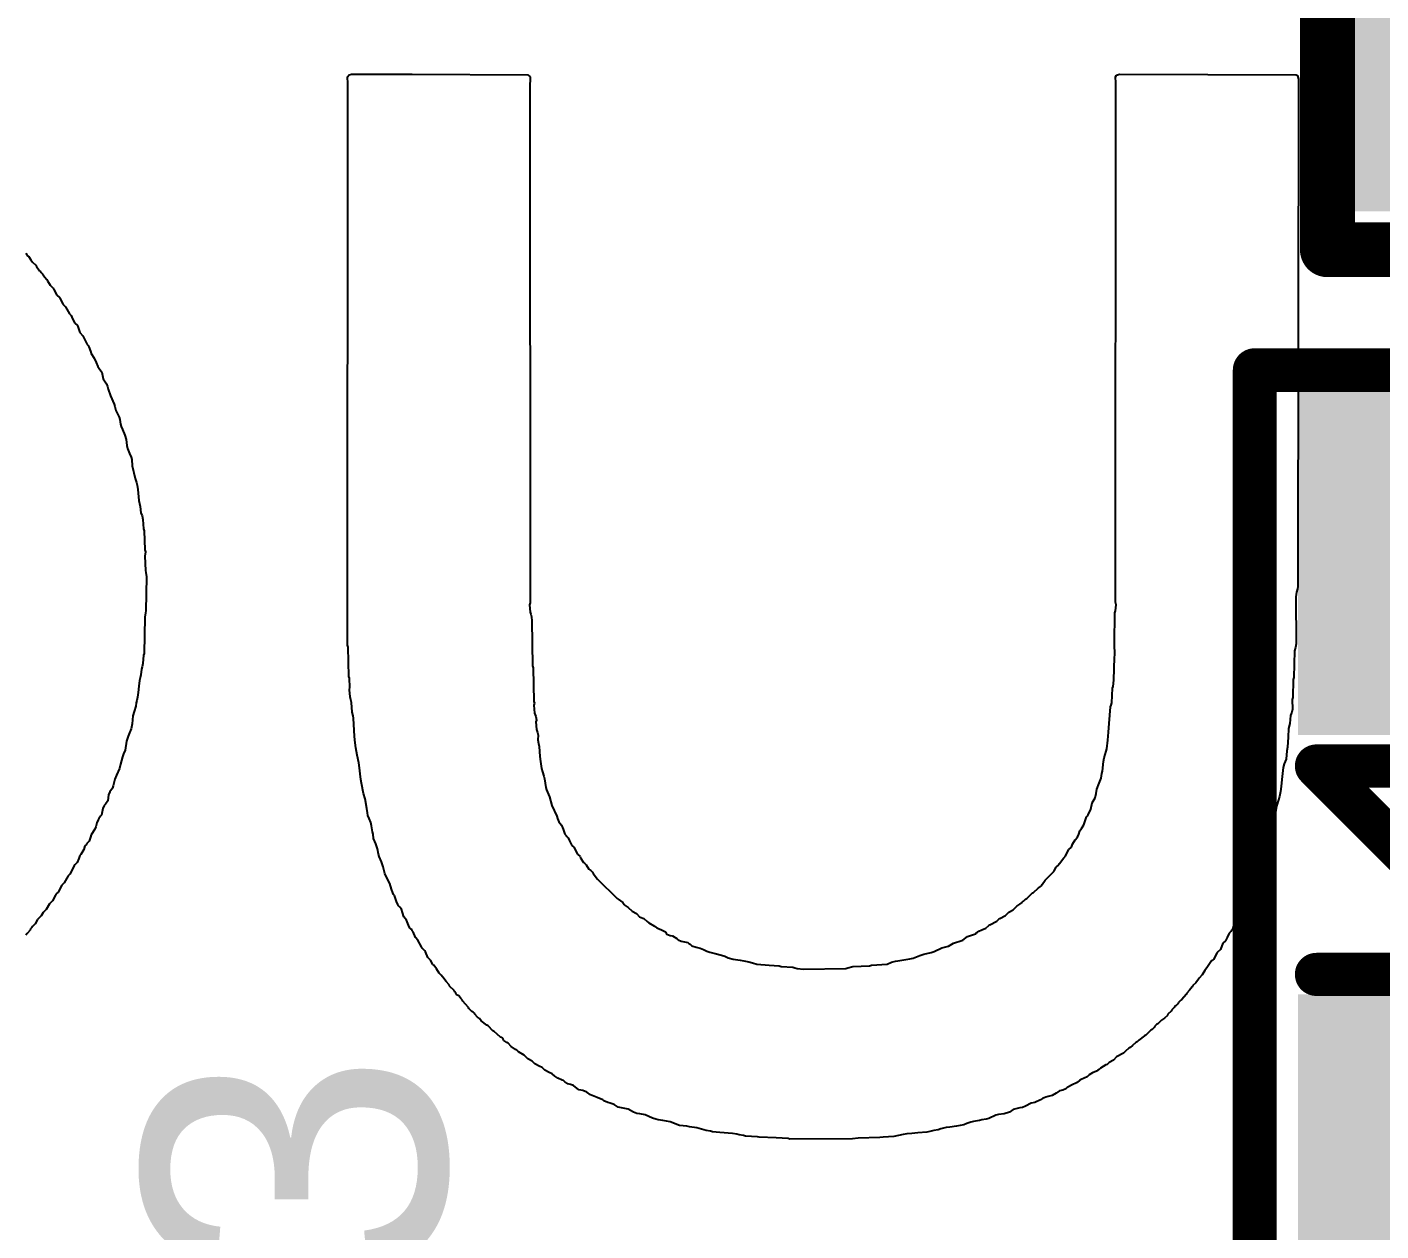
# Model space of a CAD drawing. Header units: inches. Extents: x -1.3 to 11.9, y -6.8 to 4.2.
# Drawn here: x 3.2795 to 3.4029, y 1.3391 to 1.4488 of the extents above; entities that cross this region are included whole.
import ezdxf

# ---------------------------------------------------------------- set-up
doc = ezdxf.new("R2010")
doc.units = ezdxf.units.IN
doc.header["$MEASUREMENT"] = 0
for name, color, linetype in [('ASSY_DWG_INFO', 56, 'Continuous'), ('Bottom Overlay', 54, 'Continuous'), ('TOP', 1, 'Continuous'), ('Top Overlay', 2, 'Continuous'), ('Top Paste', 8, 'Continuous'), ('Top Solder', 216, 'Continuous')]:
    doc.layers.add(name, color=color, linetype=linetype)
doc.styles.add('Arial', font='', dxfattribs={"height": 0.2})
doc.styles.get('Arial').set_extended_font_data('Arial')

# ---------------------------------------------------------------- blocks, each defined once
blk = doc.blocks.new('R0402_18')
at = {"layer": 'TOP'}
for points in [[(-0.006, 0.0125), (-0.006, -0.0125), (-0.031, -0.0125), (-0.031, 0.0125)], [(0.0334, 0.0125), (0.0334, -0.0125), (0.0084, -0.0125), (0.0084, 0.0125)]]:
    blk.add_hatch(color=1, dxfattribs=at).paths.add_polyline_path(points)
at = {"layer": 'Top Paste'}
for points in [[(-0.006, 0.0125), (-0.006, -0.0125), (-0.031, -0.0125), (-0.031, 0.0125)], [(0.0334, 0.0125), (0.0334, -0.0125), (0.0084, -0.0125), (0.0084, 0.0125)]]:
    blk.add_hatch(color=8, dxfattribs=at).paths.add_polyline_path(points)
at = {"layer": 'Top Solder'}
for points in [[(-0.004, 0.0145), (-0.004, -0.0145), (-0.033, -0.0145), (-0.033, 0.0145)], [(0.0354, 0.0145), (0.0354, -0.0145), (0.0064, -0.0145), (0.0064, 0.0145)]]:
    blk.add_hatch(color=216, dxfattribs=at).paths.add_polyline_path(points)
at = {"layer": 'ASSY_DWG_INFO'}
for points in [[(-0.0365, 0.017, 0.005, 0.005, 0), (-0.0365, -0.017, 0.005, 0.005, 0)], [(-0.0365, 0.017, 0.005, 0.005, 0), (0.0395, 0.017, 0.005, 0.005, 0)], [(0.0395, 0.017, 0.005, 0.005, 0), (0.0395, -0.017, 0.005, 0.005, 0)], [(-0.0365, -0.017, 0.005, 0.005, 0), (0.0395, -0.017, 0.005, 0.005, 0)]]:
    blk.add_lwpolyline(points, format="xyseb", dxfattribs=at)
for points in [[(-0.03775, 0.017, 0.0025, 0.0025, 1), (-0.03525, 0.017, 0.0025, 0.0025, 1)], [(-0.03775, 0.017, 0.0025, 0.0025, 1), (-0.03525, 0.017, 0.0025, 0.0025, 1)], [(0.03825, 0.017, 0.0025, 0.0025, 1), (0.04075, 0.017, 0.0025, 0.0025, 1)], [(0.03825, 0.017, 0.0025, 0.0025, 1), (0.04075, 0.017, 0.0025, 0.0025, 1)], [(-0.03775, -0.017, 0.0025, 0.0025, 1), (-0.03525, -0.017, 0.0025, 0.0025, 1)], [(-0.03775, -0.017, 0.0025, 0.0025, 1), (-0.03525, -0.017, 0.0025, 0.0025, 1)], [(0.03825, -0.017, 0.0025, 0.0025, 1), (0.04075, -0.017, 0.0025, 0.0025, 1)], [(0.03825, -0.017, 0.0025, 0.0025, 1), (0.04075, -0.017, 0.0025, 0.0025, 1)]]:
    blk.add_lwpolyline(points, format="xyseb", close=True, dxfattribs=at)
at = {"layer": 'Top Overlay'}
for points in [[(-0.0365, 0.017, 0.005, 0.005, 0), (0.0365, 0.017, 0.005, 0.005, 0)], [(-0.0365, 0.017, 0.005, 0.005, 0), (-0.0365, -0.017, 0.005, 0.005, 0)], [(0.0365, 0.017, 0.005, 0.005, 0), (0.0395, 0.017, 0.005, 0.005, 0)], [(0.0395, 0.017, 0.005, 0.005, 0), (0.0395, -0.017, 0.005, 0.005, 0)], [(-0.0365, -0.017, 0.005, 0.005, 0), (0.0395, -0.017, 0.005, 0.005, 0)]]:
    blk.add_lwpolyline(points, format="xyseb", dxfattribs=at)
for points in [[(-0.03775, 0.017, 0.0025, 0.0025, 1), (-0.03525, 0.017, 0.0025, 0.0025, 1)], [(-0.03775, 0.017, 0.0025, 0.0025, 1), (-0.03525, 0.017, 0.0025, 0.0025, 1)], [(0.03525, 0.017, 0.0025, 0.0025, 1), (0.03775, 0.017, 0.0025, 0.0025, 1)], [(0.03525, 0.017, 0.0025, 0.0025, 1), (0.03775, 0.017, 0.0025, 0.0025, 1)], [(0.03825, 0.017, 0.0025, 0.0025, 1), (0.04075, 0.017, 0.0025, 0.0025, 1)], [(0.03825, 0.017, 0.0025, 0.0025, 1), (0.04075, 0.017, 0.0025, 0.0025, 1)], [(-0.03775, -0.017, 0.0025, 0.0025, 1), (-0.03525, -0.017, 0.0025, 0.0025, 1)], [(-0.03775, -0.017, 0.0025, 0.0025, 1), (-0.03525, -0.017, 0.0025, 0.0025, 1)], [(0.03825, -0.017, 0.0025, 0.0025, 1), (0.04075, -0.017, 0.0025, 0.0025, 1)], [(0.03825, -0.017, 0.0025, 0.0025, 1), (0.04075, -0.017, 0.0025, 0.0025, 1)]]:
    blk.add_lwpolyline(points, format="xyseb", close=True, dxfattribs=at)
blk = doc.blocks.new('LED_0603_G_____20')
at = {"layer": 'TOP'}
for points in [[(-0.04134, 0.01772), (-0.01378, 0.01772), (-0.01378, -0.01772), (-0.04134, -0.01772)], [(0.01378, 0.01772), (0.04134, 0.01772), (0.04134, -0.01772), (0.01378, -0.01772)]]:
    blk.add_hatch(color=1, dxfattribs=at).paths.add_polyline_path(points)
at = {"layer": 'Top Paste'}
for points in [[(-0.04134, 0.01772), (-0.01378, 0.01772), (-0.01378, -0.01772), (-0.04134, -0.01772)], [(0.01378, 0.01772), (0.04134, 0.01772), (0.04134, -0.01772), (0.01378, -0.01772)]]:
    blk.add_hatch(color=8, dxfattribs=at).paths.add_polyline_path(points)
at = {"layer": 'Top Solder'}
for points in [[(-0.04331, 0.01969), (-0.01181, 0.01969), (-0.01181, -0.01969), (-0.04331, -0.01969)], [(0.01181, 0.01969), (0.04331, 0.01969), (0.04331, -0.01969), (0.01181, -0.01969)]]:
    blk.add_hatch(color=216, dxfattribs=at).paths.add_polyline_path(points)
at = {"layer": 'Top Overlay'}
for points in [[(0.04508, 0.02362, 0.004, 0.004, 0), (-0.04508, 0.02362, 0.004, 0.004, 0)], [(-0.04508, -0.02362, 0.004, 0.004, 0), (-0.04508, 0.02362, 0.004, 0.004, 0)], [(0.04508, -0.02362, 0.004, 0.004, 0), (0.04508, 0.02362, 0.004, 0.004, 0)], [(-0.009, -0.018, 0.00394, 0.00394, 0), (-0.009, 0.018, 0.00394, 0.00394, 0)], [(0.01, 0.001, 0.00394, 0.00394, 0), (-0.007, 0.018, 0.00394, 0.00394, 0)], [(0.01, -0.018, 0.00394, 0.00394, 0), (0.01, 0.018, 0.00394, 0.00394, 0)], [(0.06, -0.017, 0.00394, 0.00394, 0), (0.06, 0.014, 0.00394, 0.00394, 0)], [(-0.009, -0.018, 0.00394, 0.00394, 0), (0.01, 0.001, 0.00394, 0.00394, 0)], [(0.04508, -0.02362, 0.004, 0.004, 0), (-0.04508, -0.02362, 0.004, 0.004, 0)]]:
    blk.add_lwpolyline(points, format="xyseb", dxfattribs=at)
for points in [[(-0.04608, 0.02362, 0.002, 0.002, 1), (-0.04408, 0.02362, 0.002, 0.002, 1)], [(-0.04608, 0.02362, 0.002, 0.002, 1), (-0.04408, 0.02362, 0.002, 0.002, 1)], [(0.04408, 0.02362, 0.002, 0.002, 1), (0.04608, 0.02362, 0.002, 0.002, 1)], [(0.04408, 0.02362, 0.002, 0.002, 1), (0.04608, 0.02362, 0.002, 0.002, 1)], [(-0.00998, 0.018, 0.00197, 0.00197, 1), (-0.00802, 0.018, 0.00197, 0.00197, 1)], [(-0.00798, 0.018, 0.00197, 0.00197, 1), (-0.00602, 0.018, 0.00197, 0.00197, 1)], [(0.00902, 0.018, 0.00197, 0.00197, 1), (0.01098, 0.018, 0.00197, 0.00197, 1)], [(0.05902, 0.014, 0.00197, 0.00197, 1), (0.06098, 0.014, 0.00197, 0.00197, 1)], [(0.00902, 0.001, 0.00197, 0.00197, 1), (0.01098, 0.001, 0.00197, 0.00197, 1)], [(0.00902, 0.001, 0.00197, 0.00197, 1), (0.01098, 0.001, 0.00197, 0.00197, 1)], [(-0.00998, -0.018, 0.00197, 0.00197, 1), (-0.00802, -0.018, 0.00197, 0.00197, 1)], [(-0.00998, -0.018, 0.00197, 0.00197, 1), (-0.00802, -0.018, 0.00197, 0.00197, 1)], [(0.00902, -0.018, 0.00197, 0.00197, 1), (0.01098, -0.018, 0.00197, 0.00197, 1)], [(0.05902, -0.017, 0.00197, 0.00197, 1), (0.06098, -0.017, 0.00197, 0.00197, 1)], [(-0.04608, -0.02362, 0.002, 0.002, 1), (-0.04408, -0.02362, 0.002, 0.002, 1)], [(-0.04608, -0.02362, 0.002, 0.002, 1), (-0.04408, -0.02362, 0.002, 0.002, 1)], [(0.04408, -0.02362, 0.002, 0.002, 1), (0.04608, -0.02362, 0.002, 0.002, 1)], [(0.04408, -0.02362, 0.002, 0.002, 1), (0.04608, -0.02362, 0.002, 0.002, 1)]]:
    blk.add_lwpolyline(points, format="xyseb", close=True, dxfattribs=at)

msp = doc.modelspace()

# ---------------------------------------------------------------- linework, layer by layer
at = {"layer": 'Bottom Overlay'}
for p, q in [((3.30871, 1.44426), (3.30885, 1.44445)), ((3.30873, 1.44366), (3.30871, 1.44426)), ((3.30871, 1.39244), (3.30873, 1.44366)), ((3.30885, 1.44445), (3.30908, 1.44451)), ((3.30908, 1.44451), (3.31453, 1.44451)), ((3.31453, 1.44451), (3.31459, 1.44451)), ((3.31459, 1.44451), (3.32515, 1.44445)), ((3.32515, 1.44445), (3.32535, 1.44426)), ((3.32535, 1.44426), (3.32532, 1.44326)), ((3.3787, 1.44426), (3.37879, 1.4444)), ((3.37873, 1.44372), (3.3787, 1.44426)), ((3.3787, 1.39636), (3.37873, 1.44372)), ((3.37879, 1.4444), (3.37907, 1.44451)), ((3.37907, 1.44451), (3.39515, 1.44445)), ((3.39515, 1.44445), (3.39529, 1.44437)), ((3.39529, 1.44437), (3.39538, 1.44406)), ((3.39538, 1.44406), (3.39532, 1.39781)), ((3.32532, 1.44326), (3.32535, 1.3963)), ((3.27939, 1.42818), (3.27953, 1.42798)), ((3.27953, 1.42798), (3.27965, 1.42792)), ((3.27965, 1.42792), (3.27987, 1.42758)), ((3.27987, 1.42758), (3.28001, 1.42738)), ((3.28001, 1.42738), (3.2803, 1.4271)), ((3.2803, 1.4271), (3.28036, 1.42698)), ((3.28036, 1.42698), (3.28064, 1.42659)), ((3.28064, 1.42659), (3.28075, 1.42653)), ((3.28075, 1.42653), (3.28081, 1.42642)), ((3.28081, 1.42642), (3.28092, 1.4263)), ((3.28092, 1.4263), (3.28109, 1.42602)), ((3.28109, 1.42602), (3.28132, 1.42579)), ((3.28132, 1.42579), (3.28138, 1.42568)), ((3.28138, 1.42568), (3.28161, 1.42528)), ((3.28161, 1.42528), (3.28189, 1.425)), ((3.28189, 1.425), (3.28195, 1.42488)), ((3.28195, 1.42488), (3.28223, 1.42437)), ((3.28223, 1.42437), (3.28246, 1.42414)), ((3.28246, 1.42414), (3.2828, 1.42352)), ((3.2828, 1.42352), (3.28303, 1.42329)), ((3.28303, 1.42329), (3.28337, 1.42267)), ((3.28337, 1.42267), (3.28354, 1.4225)), ((3.28354, 1.4225), (3.28365, 1.42221)), ((3.28365, 1.42221), (3.28388, 1.42181)), ((3.28388, 1.42181), (3.28411, 1.42159)), ((3.28411, 1.42159), (3.28433, 1.42096)), ((3.28433, 1.42096), (3.28459, 1.42065)), ((3.28459, 1.42065), (3.28499, 1.41985)), ((3.28499, 1.41985), (3.28507, 1.41977)), ((3.28507, 1.41977), (3.28513, 1.41965)), ((3.28513, 1.41965), (3.2853, 1.41926)), ((3.2853, 1.41926), (3.28536, 1.41903)), ((3.28536, 1.41903), (3.28564, 1.41863)), ((3.28564, 1.41863), (3.28581, 1.41823)), ((3.28581, 1.41823), (3.28595, 1.41787)), ((3.28595, 1.41787), (3.28609, 1.41767)), ((3.28609, 1.41767), (3.28632, 1.41733)), ((3.28632, 1.41733), (3.28646, 1.41673)), ((3.28646, 1.41673), (3.28675, 1.41627)), ((3.28675, 1.41627), (3.28683, 1.41602)), ((3.28683, 1.41602), (3.28689, 1.41579)), ((3.28689, 1.41579), (3.28712, 1.41517)), ((3.28712, 1.41517), (3.28746, 1.41443)), ((3.28746, 1.41443), (3.28751, 1.4142)), ((3.28751, 1.4142), (3.2876, 1.41383)), ((3.2876, 1.41383), (3.28791, 1.41323)), ((3.28791, 1.41323), (3.28797, 1.41301)), ((3.28797, 1.41301), (3.28803, 1.41261)), ((3.28803, 1.41261), (3.28808, 1.41238)), ((3.28808, 1.41238), (3.2882, 1.4121)), ((3.2882, 1.4121), (3.28842, 1.41159)), ((3.28842, 1.41159), (3.28854, 1.41119)), ((3.28854, 1.41119), (3.28862, 1.41065)), ((3.28862, 1.41065), (3.28868, 1.41037)), ((3.28868, 1.41037), (3.28885, 1.40991)), ((3.28885, 1.40991), (3.28899, 1.4096)), ((3.28899, 1.4096), (3.28905, 1.40937)), ((3.28905, 1.40937), (3.2891, 1.4088)), ((3.2891, 1.4088), (3.28936, 1.40764)), ((3.28936, 1.40764), (3.2895, 1.40727)), ((3.2895, 1.40727), (3.28956, 1.40704)), ((3.28956, 1.40704), (3.28962, 1.40664)), ((3.28962, 1.40664), (3.2897, 1.40565)), ((3.2897, 1.40565), (3.28981, 1.40508)), ((3.28981, 1.40508), (3.28987, 1.40451)), ((3.28987, 1.40451), (3.28999, 1.40423)), ((3.28999, 1.40423), (3.29007, 1.40392)), ((3.29007, 1.40392), (3.29013, 1.40306)), ((3.29013, 1.40306), (3.29018, 1.40289)), ((3.29018, 1.40289), (3.29024, 1.40113)), ((3.29024, 1.40113), (3.2903, 1.40096)), ((3.2903, 1.40096), (3.29024, 1.40057)), ((3.29024, 1.40057), (3.2903, 1.39926)), ((3.2903, 1.39926), (3.29035, 1.39909)), ((3.29035, 1.39909), (3.29041, 1.39869)), ((3.29041, 1.39869), (3.29035, 1.39557)), ((3.39532, 1.39781), (3.39526, 1.39758)), ((3.39518, 1.39727), (3.39512, 1.39687)), ((3.39512, 1.39687), (3.39515, 1.39258)), ((3.39526, 1.39758), (3.39518, 1.39727)), ((3.2903, 1.39539), (3.29024, 1.395)), ((3.29035, 1.39557), (3.2903, 1.39539)), ((3.32535, 1.3963), (3.3253, 1.39613)), ((3.3253, 1.39613), (3.32535, 1.39545)), ((3.32535, 1.39545), (3.32541, 1.39528)), ((3.32541, 1.39528), (3.32547, 1.39505)), ((3.37859, 1.39261), (3.37864, 1.39539)), ((3.37864, 1.39539), (3.3787, 1.39557)), ((3.37876, 1.39613), (3.3787, 1.39636)), ((3.3787, 1.39557), (3.37876, 1.39613)), ((3.29024, 1.395), (3.29018, 1.3917)), ((3.32547, 1.39505), (3.32552, 1.39466)), ((3.32552, 1.39466), (3.32558, 1.39057)), ((3.29013, 1.39153), (3.29007, 1.39079)), ((3.29018, 1.3917), (3.29013, 1.39153)), ((3.30876, 1.39227), (3.30871, 1.39244)), ((3.30882, 1.3896), (3.30876, 1.39227)), ((3.37864, 1.39153), (3.37859, 1.39261)), ((3.37859, 1.39136), (3.37864, 1.39153)), ((3.39501, 1.39193), (3.39495, 1.38949)), ((3.39509, 1.39224), (3.39501, 1.39193)), ((3.39515, 1.39258), (3.39509, 1.39224)), ((3.28999, 1.39048), (3.28993, 1.39025)), ((3.29007, 1.39079), (3.28999, 1.39048)), ((3.32558, 1.39057), (3.32564, 1.3904)), ((3.32564, 1.3904), (3.32569, 1.38733)), ((3.37853, 1.38926), (3.37859, 1.39136)), ((3.28976, 1.38923), (3.2897, 1.38872)), ((3.28981, 1.38946), (3.28976, 1.38923)), ((3.28987, 1.38974), (3.28981, 1.38946)), ((3.28993, 1.39025), (3.28987, 1.38974)), ((3.30888, 1.38943), (3.30882, 1.3896)), ((3.30893, 1.38858), (3.30888, 1.38943)), ((3.37847, 1.38869), (3.37853, 1.38926)), ((3.39489, 1.38932), (3.39484, 1.38767)), ((3.39495, 1.38949), (3.39489, 1.38932)), ((3.28964, 1.38815), (3.28959, 1.3877)), ((3.2897, 1.38872), (3.28964, 1.38815)), ((3.30888, 1.38841), (3.30893, 1.38858)), ((3.3089, 1.38838), (3.30888, 1.38841)), ((3.30896, 1.38775), (3.3089, 1.38838)), ((3.37836, 1.38721), (3.37842, 1.38852)), ((3.37842, 1.38852), (3.37847, 1.38869)), ((3.28942, 1.3869), (3.28928, 1.38642)), ((3.28947, 1.38719), (3.28942, 1.3869)), ((3.28953, 1.38741), (3.28947, 1.38719)), ((3.28959, 1.3877), (3.28953, 1.38741)), ((3.30902, 1.38747), (3.30896, 1.38775)), ((3.30908, 1.38724), (3.30902, 1.38747)), ((3.30913, 1.38633), (3.30908, 1.38724)), ((3.32569, 1.38733), (3.32575, 1.38716)), ((3.32575, 1.38716), (3.32569, 1.38699)), ((3.32569, 1.38699), (3.32575, 1.38625)), ((3.37819, 1.38608), (3.37825, 1.38682)), ((3.37825, 1.38682), (3.3783, 1.38699)), ((3.3783, 1.38699), (3.37836, 1.38721)), ((3.39481, 1.38662), (3.39475, 1.38633)), ((3.39484, 1.38767), (3.39478, 1.3875)), ((3.39478, 1.3875), (3.39481, 1.38662)), ((3.28916, 1.38602), (3.2891, 1.38528)), ((3.28928, 1.38642), (3.28916, 1.38602)), ((3.30922, 1.38602), (3.30913, 1.38633)), ((3.30927, 1.38579), (3.30922, 1.38602)), ((3.30936, 1.38412), (3.30927, 1.38579)), ((3.32575, 1.38625), (3.32586, 1.38596)), ((3.32586, 1.38596), (3.32592, 1.38562)), ((3.32592, 1.38562), (3.32586, 1.38545)), ((3.32586, 1.38545), (3.32592, 1.38477)), ((3.37811, 1.38531), (3.37819, 1.38608)), ((3.39464, 1.38605), (3.39458, 1.38531)), ((3.39475, 1.38633), (3.39464, 1.38605)), ((3.28874, 1.38417), (3.28859, 1.38369)), ((3.28885, 1.38446), (3.28874, 1.38417)), ((3.28899, 1.38483), (3.28885, 1.38446)), ((3.2891, 1.38528), (3.28899, 1.38483)), ((3.30942, 1.38355), (3.30936, 1.38412)), ((3.32592, 1.38477), (3.32603, 1.38449)), ((3.32603, 1.38449), (3.32609, 1.38426)), ((3.32609, 1.38426), (3.32606, 1.38383)), ((3.37799, 1.38378), (3.37805, 1.38451)), ((3.37805, 1.38451), (3.37811, 1.38531)), ((3.39447, 1.38486), (3.39441, 1.38406)), ((3.39458, 1.38531), (3.39447, 1.38486)), ((3.28859, 1.38369), (3.28845, 1.38287)), ((3.30947, 1.38309), (3.30942, 1.38355)), ((3.30959, 1.38241), (3.30947, 1.38309)), ((3.32606, 1.38383), (3.32612, 1.38349)), ((3.32612, 1.38349), (3.32618, 1.38321)), ((3.32618, 1.38321), (3.32623, 1.3823)), ((3.37785, 1.38278), (3.37791, 1.38301)), ((3.37791, 1.38301), (3.37799, 1.38378)), ((3.39435, 1.38315), (3.3943, 1.38281)), ((3.39441, 1.38406), (3.39435, 1.38315)), ((3.2882, 1.38227), (3.28803, 1.38159)), ((3.28831, 1.38255), (3.2882, 1.38227)), ((3.28845, 1.38287), (3.28831, 1.38255)), ((3.30976, 1.38173), (3.30959, 1.38241)), ((3.30981, 1.38128), (3.30976, 1.38173)), ((3.32623, 1.3823), (3.32629, 1.38184)), ((3.32629, 1.38184), (3.3264, 1.38122)), ((3.37751, 1.38096), (3.37759, 1.38184)), ((3.37759, 1.38184), (3.37765, 1.38219)), ((3.37765, 1.38219), (3.37776, 1.38247)), ((3.37776, 1.38247), (3.37785, 1.38278)), ((3.39424, 1.38207), (3.39407, 1.38162)), ((3.3943, 1.38281), (3.39424, 1.38207)), ((3.28766, 1.38059), (3.28751, 1.38023)), ((3.28794, 1.38122), (3.28766, 1.38059)), ((3.28803, 1.38159), (3.28794, 1.38122)), ((3.30987, 1.38071), (3.30981, 1.38128)), ((3.30993, 1.3802), (3.30987, 1.38071)), ((3.3264, 1.38122), (3.32649, 1.38091)), ((3.32649, 1.38091), (3.3266, 1.38051)), ((3.3266, 1.38051), (3.32666, 1.38028)), ((3.37739, 1.38034), (3.37745, 1.38074)), ((3.37745, 1.38074), (3.37751, 1.38096)), ((3.39398, 1.3813), (3.39384, 1.3802)), ((3.39407, 1.38162), (3.39398, 1.3813)), ((3.28729, 1.37943), (3.28706, 1.37909)), ((3.28737, 1.37963), (3.28729, 1.37943)), ((3.28746, 1.38), (3.28737, 1.37963)), ((3.28751, 1.38023), (3.28746, 1.38)), ((3.30998, 1.37986), (3.30993, 1.3802)), ((3.31018, 1.37892), (3.30998, 1.37986)), ((3.32666, 1.38028), (3.32677, 1.37949)), ((3.32677, 1.37949), (3.32683, 1.37926)), ((3.32683, 1.37926), (3.32711, 1.37863)), ((3.37694, 1.37892), (3.377, 1.37932)), ((3.377, 1.37932), (3.3772, 1.37986)), ((3.3772, 1.37986), (3.37739, 1.38034)), ((3.39379, 1.37957), (3.39373, 1.37912)), ((3.39384, 1.3802), (3.39379, 1.37957)), ((3.28666, 1.37795), (3.28655, 1.37784)), ((3.28686, 1.37827), (3.28666, 1.37795)), ((3.28695, 1.37881), (3.28686, 1.37827)), ((3.28706, 1.37909), (3.28695, 1.37881)), ((3.31033, 1.37844), (3.31018, 1.37892)), ((3.31047, 1.37756), (3.31033, 1.37844)), ((3.32711, 1.37863), (3.32734, 1.37784)), ((3.37643, 1.3775), (3.37657, 1.37809)), ((3.37657, 1.37809), (3.37683, 1.37852)), ((3.37683, 1.37852), (3.37694, 1.37892)), ((3.39353, 1.37835), (3.39336, 1.37778)), ((3.39362, 1.37866), (3.39353, 1.37835)), ((3.39373, 1.37912), (3.39362, 1.37866)), ((3.28615, 1.37676), (3.28604, 1.37665)), ((3.28621, 1.37687), (3.28615, 1.37676)), ((3.28629, 1.37696), (3.28621, 1.37687)), ((3.28643, 1.37756), (3.28629, 1.37696)), ((3.28655, 1.37784), (3.28643, 1.37756)), ((3.31052, 1.37716), (3.31047, 1.37756)), ((3.31058, 1.37693), (3.31052, 1.37716)), ((3.31069, 1.37665), (3.31058, 1.37693)), ((3.32734, 1.37784), (3.3278, 1.37687)), ((3.3278, 1.37687), (3.32785, 1.37665)), ((3.3758, 1.37608), (3.37606, 1.37679)), ((3.37606, 1.37679), (3.37614, 1.37687)), ((3.37614, 1.37687), (3.3762, 1.37699)), ((3.3762, 1.37699), (3.37643, 1.3775)), ((3.39325, 1.37716), (3.39319, 1.37653)), ((3.3933, 1.37738), (3.39325, 1.37716)), ((3.39336, 1.37778), (3.3933, 1.37738)), ((3.2857, 1.37568), (3.28536, 1.37517)), ((3.28578, 1.37588), (3.2857, 1.37568)), ((3.28587, 1.37625), (3.28578, 1.37588)), ((3.28598, 1.37653), (3.28587, 1.37625)), ((3.28604, 1.37665), (3.28598, 1.37653)), ((3.31084, 1.37628), (3.31069, 1.37665)), ((3.31089, 1.37599), (3.31084, 1.37628)), ((3.31098, 1.37545), (3.31089, 1.37599)), ((3.32785, 1.37665), (3.32797, 1.37636)), ((3.32797, 1.37636), (3.32822, 1.37605)), ((3.32822, 1.37605), (3.32836, 1.37568)), ((3.32836, 1.37568), (3.32853, 1.37523)), ((3.37535, 1.37523), (3.37543, 1.37554)), ((3.37543, 1.37554), (3.37558, 1.37574)), ((3.37558, 1.37574), (3.3758, 1.37608)), ((3.39302, 1.37613), (3.39279, 1.3754)), ((3.39319, 1.37653), (3.39302, 1.37613)), ((3.2849, 1.37426), (3.28479, 1.37415)), ((3.28496, 1.37437), (3.2849, 1.37426)), ((3.28516, 1.37457), (3.28496, 1.37437)), ((3.2853, 1.37494), (3.28516, 1.37457)), ((3.28536, 1.37517), (3.2853, 1.37494)), ((3.31104, 1.37523), (3.31098, 1.37545)), ((3.31109, 1.37483), (3.31104, 1.37523)), ((3.31129, 1.37435), (3.31109, 1.37483)), ((3.31146, 1.37389), (3.31129, 1.37435)), ((3.32853, 1.37523), (3.32865, 1.37511)), ((3.32865, 1.37511), (3.3287, 1.375)), ((3.3287, 1.375), (3.32882, 1.37488)), ((3.32882, 1.37488), (3.32893, 1.3746)), ((3.32893, 1.3746), (3.32916, 1.3742)), ((3.37467, 1.37403), (3.37478, 1.37432)), ((3.37478, 1.37432), (3.37501, 1.37471)), ((3.37501, 1.37471), (3.37524, 1.37494)), ((3.37524, 1.37494), (3.37535, 1.37523)), ((3.39259, 1.3744), (3.39228, 1.37369)), ((3.39265, 1.37463), (3.39259, 1.3744)), ((3.39273, 1.37517), (3.39265, 1.37463)), ((3.39279, 1.3754), (3.39273, 1.37517)), ((3.28422, 1.37301), (3.28408, 1.37264)), ((3.28433, 1.37329), (3.28422, 1.37301)), ((3.28442, 1.37338), (3.28433, 1.37329)), ((3.2847, 1.37383), (3.28442, 1.37338)), ((3.28479, 1.37415), (3.2847, 1.37383)), ((3.31155, 1.37341), (3.31146, 1.37389)), ((3.3116, 1.37318), (3.31155, 1.37341)), ((3.3118, 1.3727), (3.3116, 1.37318)), ((3.32916, 1.3742), (3.32933, 1.37403)), ((3.32933, 1.37403), (3.32967, 1.37341)), ((3.32967, 1.37341), (3.3299, 1.37318)), ((3.3299, 1.37318), (3.32995, 1.37307)), ((3.32995, 1.37307), (3.33021, 1.37264)), ((3.37359, 1.37256), (3.37399, 1.37307)), ((3.37399, 1.37307), (3.3741, 1.37318)), ((3.3741, 1.37318), (3.37444, 1.37381)), ((3.37444, 1.37381), (3.37467, 1.37403)), ((3.39217, 1.37307), (3.39211, 1.37284)), ((3.39222, 1.37346), (3.39217, 1.37307)), ((3.39228, 1.37369), (3.39222, 1.37346)), ((3.28382, 1.37233), (3.28342, 1.37159)), ((3.28388, 1.37244), (3.28382, 1.37233)), ((3.28408, 1.37264), (3.28388, 1.37244)), ((3.31197, 1.37224), (3.3118, 1.3727)), ((3.31211, 1.37165), (3.31197, 1.37224)), ((3.33021, 1.37264), (3.33032, 1.37258)), ((3.33032, 1.37258), (3.33047, 1.37244)), ((3.33047, 1.37244), (3.33069, 1.37204)), ((3.33069, 1.37204), (3.33078, 1.37196)), ((3.33078, 1.37196), (3.33089, 1.3719)), ((3.33089, 1.3719), (3.33103, 1.37176)), ((3.37228, 1.37102), (3.37308, 1.37182)), ((3.37308, 1.37182), (3.3733, 1.37221)), ((3.3733, 1.37221), (3.37353, 1.37244)), ((3.37353, 1.37244), (3.37359, 1.37256)), ((3.39171, 1.37199), (3.39157, 1.37133)), ((3.39211, 1.37284), (3.39171, 1.37199)), ((3.28268, 1.37057), (3.28234, 1.36994)), ((3.28291, 1.37079), (3.28268, 1.37057)), ((3.28325, 1.37142), (3.28291, 1.37079)), ((3.28342, 1.37159), (3.28325, 1.37142)), ((3.31229, 1.37125), (3.31211, 1.37165)), ((3.31257, 1.37074), (3.31229, 1.37125)), ((3.31263, 1.37051), (3.31257, 1.37074)), ((3.33103, 1.37176), (3.33109, 1.37165)), ((3.33109, 1.37165), (3.33149, 1.37113)), ((3.33149, 1.37113), (3.33328, 1.36935)), ((3.37194, 1.37051), (3.372, 1.37062)), ((3.372, 1.37062), (3.37228, 1.37102)), ((3.3912, 1.37062), (3.39109, 1.37017)), ((3.39146, 1.37105), (3.3912, 1.37062)), ((3.39157, 1.37133), (3.39146, 1.37105)), ((3.28212, 1.36966), (3.28183, 1.36915)), ((3.28217, 1.36977), (3.28212, 1.36966)), ((3.28234, 1.36994), (3.28217, 1.36977)), ((3.31274, 1.37011), (3.31263, 1.37051)), ((3.31291, 1.36971), (3.31274, 1.37011)), ((3.313, 1.36963), (3.31291, 1.36971)), ((3.31319, 1.36909), (3.313, 1.36963)), ((3.33328, 1.36935), (3.33339, 1.36929)), ((3.37049, 1.36929), (3.37061, 1.36935)), ((3.37061, 1.36935), (3.37112, 1.36986)), ((3.37112, 1.36986), (3.37123, 1.36991)), ((3.37123, 1.36991), (3.37163, 1.37031)), ((3.37163, 1.37031), (3.37174, 1.37037)), ((3.37174, 1.37037), (3.37194, 1.37051)), ((3.3908, 1.3696), (3.39058, 1.36926)), ((3.39095, 1.3698), (3.3908, 1.3696)), ((3.39109, 1.37017), (3.39095, 1.3698)), ((3.28126, 1.36835), (3.28098, 1.36807)), ((3.28155, 1.36886), (3.28126, 1.36835)), ((3.28183, 1.36915), (3.28155, 1.36886)), ((3.31331, 1.36881), (3.31319, 1.36909)), ((3.31336, 1.36869), (3.31331, 1.36881)), ((3.31348, 1.36858), (3.31336, 1.36869)), ((3.31362, 1.36838), (3.31348, 1.36858)), ((3.31371, 1.36807), (3.31362, 1.36838)), ((3.33339, 1.36929), (3.33379, 1.369)), ((3.33379, 1.369), (3.33393, 1.36881)), ((3.33393, 1.36881), (3.33402, 1.36872)), ((3.33402, 1.36872), (3.3343, 1.36855)), ((3.3343, 1.36855), (3.33464, 1.36821)), ((3.33464, 1.36821), (3.33504, 1.36798)), ((3.36867, 1.36781), (3.36896, 1.3681)), ((3.36896, 1.3681), (3.36936, 1.36832)), ((3.36936, 1.36832), (3.3697, 1.36866)), ((3.3697, 1.36866), (3.36998, 1.36883)), ((3.36998, 1.36883), (3.37018, 1.36898)), ((3.37018, 1.36898), (3.37021, 1.36906)), ((3.37021, 1.36906), (3.37032, 1.36912)), ((3.37032, 1.36912), (3.37049, 1.36929)), ((3.39023, 1.36835), (3.38978, 1.3675)), ((3.39038, 1.36855), (3.39023, 1.36835)), ((3.39049, 1.36883), (3.39038, 1.36855)), ((3.39058, 1.36926), (3.39049, 1.36883)), ((3.28024, 1.36704), (3.28001, 1.36682)), ((3.28047, 1.36744), (3.28024, 1.36704)), ((3.28081, 1.36778), (3.28047, 1.36744)), ((3.28098, 1.36807), (3.28081, 1.36778)), ((3.31385, 1.3677), (3.31371, 1.36807)), ((3.3141, 1.36739), (3.31385, 1.3677)), ((3.31427, 1.36693), (3.3141, 1.36739)), ((3.31439, 1.36665), (3.31427, 1.36693)), ((3.33504, 1.36798), (3.33532, 1.3677)), ((3.33532, 1.3677), (3.33561, 1.36758)), ((3.33561, 1.36758), (3.33572, 1.36753)), ((3.33572, 1.36753), (3.33603, 1.36727)), ((3.33603, 1.36727), (3.33618, 1.36713)), ((3.33618, 1.36713), (3.33669, 1.36685)), ((3.33669, 1.36685), (3.3368, 1.36673)), ((3.36688, 1.36665), (3.36714, 1.3669)), ((3.36714, 1.3669), (3.36725, 1.36696)), ((3.36725, 1.36696), (3.36788, 1.3673)), ((3.36788, 1.3673), (3.36805, 1.36747)), ((3.36805, 1.36747), (3.36816, 1.36753)), ((3.36816, 1.36753), (3.36867, 1.36781)), ((3.38944, 1.36687), (3.38935, 1.36656)), ((3.38961, 1.36727), (3.38944, 1.36687)), ((3.38967, 1.36739), (3.38961, 1.36727)), ((3.38978, 1.3675), (3.38967, 1.36739)), ((3.27953, 1.36616), (3.27939, 1.36602)), ((3.27979, 1.36648), (3.27953, 1.36616)), ((3.27984, 1.36659), (3.27979, 1.36648)), ((3.27996, 1.3667), (3.27984, 1.36659)), ((3.28001, 1.36682), (3.27996, 1.3667)), ((3.31447, 1.36656), (3.31439, 1.36665)), ((3.31459, 1.3665), (3.31447, 1.36656)), ((3.31461, 1.36642), (3.31459, 1.3665)), ((3.3147, 1.36633), (3.31461, 1.36642)), ((3.3149, 1.36579), (3.3147, 1.36633)), ((3.31513, 1.36557), (3.3149, 1.36579)), ((3.3368, 1.36673), (3.33691, 1.36668)), ((3.33691, 1.36668), (3.33731, 1.3665)), ((3.33731, 1.3665), (3.33768, 1.36631)), ((3.33768, 1.36631), (3.33774, 1.36619)), ((3.33774, 1.36619), (3.33782, 1.36611)), ((3.33782, 1.36611), (3.33811, 1.36599)), ((3.33811, 1.36599), (3.33833, 1.36594)), ((3.33833, 1.36594), (3.33873, 1.36571)), ((3.33873, 1.36571), (3.33885, 1.3656)), ((3.36478, 1.36557), (3.36521, 1.36588)), ((3.36521, 1.36588), (3.36592, 1.36614)), ((3.36592, 1.36614), (3.366, 1.36622)), ((3.366, 1.36622), (3.36612, 1.36628)), ((3.36612, 1.36628), (3.36623, 1.36639)), ((3.36623, 1.36639), (3.36651, 1.3665)), ((3.36651, 1.3665), (3.36688, 1.36665)), ((3.38887, 1.36579), (3.3887, 1.36551)), ((3.38904, 1.36619), (3.38887, 1.36579)), ((3.38921, 1.36636), (3.38904, 1.36619)), ((3.38927, 1.36648), (3.38921, 1.36636)), ((3.38935, 1.36656), (3.38927, 1.36648)), ((3.31547, 1.36494), (3.31513, 1.36557)), ((3.31552, 1.36483), (3.31547, 1.36494)), ((3.31575, 1.3646), (3.31552, 1.36483)), ((3.31581, 1.36449), (3.31575, 1.3646)), ((3.31603, 1.36398), (3.31581, 1.36449)), ((3.33885, 1.3656), (3.33913, 1.36548)), ((3.33913, 1.36548), (3.33973, 1.36534)), ((3.33973, 1.36534), (3.33981, 1.36525)), ((3.33981, 1.36525), (3.33993, 1.3652)), ((3.33993, 1.3652), (3.3401, 1.36503)), ((3.3401, 1.36503), (3.34049, 1.36491)), ((3.34049, 1.36491), (3.34086, 1.36483)), ((3.34086, 1.36483), (3.34115, 1.36471)), ((3.34115, 1.36471), (3.34146, 1.36457)), ((3.34146, 1.36457), (3.34174, 1.36446)), ((3.34174, 1.36446), (3.3422, 1.36435)), ((3.36123, 1.36429), (3.36188, 1.36443)), ((3.36188, 1.36443), (3.36217, 1.36454)), ((3.36217, 1.36454), (3.36288, 1.36486)), ((3.36288, 1.36486), (3.36348, 1.365)), ((3.36348, 1.365), (3.36393, 1.36528)), ((3.36393, 1.36528), (3.36419, 1.36537)), ((3.36419, 1.36537), (3.36441, 1.36543)), ((3.36441, 1.36543), (3.36478, 1.36557)), ((3.38796, 1.36443), (3.38762, 1.36381)), ((3.38825, 1.36471), (3.38796, 1.36443)), ((3.38847, 1.36528), (3.38825, 1.36471)), ((3.3887, 1.36551), (3.38847, 1.36528)), ((3.31626, 1.36375), (3.31603, 1.36398)), ((3.31649, 1.36335), (3.31626, 1.36375)), ((3.31657, 1.36327), (3.31649, 1.36335)), ((3.31683, 1.36295), (3.31657, 1.36327)), ((3.3422, 1.36435), (3.34279, 1.3642)), ((3.34279, 1.3642), (3.34308, 1.36409)), ((3.34308, 1.36409), (3.34339, 1.36395)), ((3.34339, 1.36395), (3.34385, 1.36383)), ((3.34385, 1.36383), (3.3445, 1.36375)), ((3.3445, 1.36375), (3.34484, 1.36369)), ((3.34484, 1.36369), (3.34529, 1.36358)), ((3.34529, 1.36358), (3.34561, 1.36349)), ((3.34561, 1.36349), (3.346, 1.36338)), ((3.346, 1.36338), (3.34714, 1.36327)), ((3.34714, 1.36327), (3.34805, 1.36321)), ((3.34805, 1.36321), (3.34822, 1.36315)), ((3.34822, 1.36315), (3.3493, 1.3631)), ((3.3543, 1.36304), (3.35475, 1.36315)), ((3.35475, 1.36315), (3.35629, 1.36321)), ((3.35629, 1.36321), (3.35646, 1.36327)), ((3.35646, 1.36327), (3.35788, 1.36338)), ((3.35788, 1.36338), (3.35828, 1.36355)), ((3.35828, 1.36355), (3.35865, 1.36364)), ((3.35865, 1.36364), (3.35887, 1.36369)), ((3.35887, 1.36369), (3.35921, 1.36375)), ((3.35921, 1.36375), (3.35995, 1.36386)), ((3.35995, 1.36386), (3.36024, 1.36392)), ((3.36024, 1.36392), (3.36086, 1.36415)), ((3.36086, 1.36415), (3.36123, 1.36429)), ((3.38739, 1.36358), (3.38702, 1.36304)), ((3.38745, 1.36369), (3.38739, 1.36358)), ((3.38754, 1.36372), (3.38745, 1.36369)), ((3.38762, 1.36381), (3.38754, 1.36372)), ((3.31706, 1.36256), (3.31683, 1.36295)), ((3.31726, 1.36236), (3.31706, 1.36256)), ((3.31751, 1.36204), (3.31726, 1.36236)), ((3.31757, 1.36193), (3.31751, 1.36204)), ((3.31771, 1.36179), (3.31757, 1.36193)), ((3.3493, 1.3631), (3.34947, 1.36304)), ((3.34947, 1.36304), (3.3497, 1.36298)), ((3.3497, 1.36298), (3.35027, 1.36293)), ((3.35027, 1.36293), (3.35413, 1.36298)), ((3.35413, 1.36298), (3.3543, 1.36304)), ((3.38626, 1.36199), (3.386, 1.36168)), ((3.38631, 1.3621), (3.38626, 1.36199)), ((3.3866, 1.36239), (3.38631, 1.3621)), ((3.38683, 1.36278), (3.3866, 1.36239)), ((3.38688, 1.3629), (3.38683, 1.36278)), ((3.38702, 1.36304), (3.38688, 1.3629)), ((3.31797, 1.36148), (3.31771, 1.36179)), ((3.31802, 1.36136), (3.31797, 1.36148)), ((3.31842, 1.36097), (3.31802, 1.36136)), ((3.31848, 1.36085), (3.31842, 1.36097)), ((3.31859, 1.36074), (3.31848, 1.36085)), ((3.31865, 1.36062), (3.31859, 1.36074)), ((3.38518, 1.36074), (3.38512, 1.36062)), ((3.38543, 1.36099), (3.38518, 1.36074)), ((3.38569, 1.36131), (3.38543, 1.36099)), ((3.38575, 1.36142), (3.38569, 1.36131)), ((3.386, 1.36168), (3.38575, 1.36142)), ((3.31873, 1.36054), (3.31865, 1.36062)), ((3.31885, 1.36048), (3.31873, 1.36054)), ((3.31899, 1.36034), (3.31885, 1.36048)), ((3.31905, 1.36023), (3.31899, 1.36034)), ((3.31916, 1.36011), (3.31905, 1.36023)), ((3.31922, 1.36), (3.31916, 1.36011)), ((3.31947, 1.35974), (3.31922, 1.36)), ((3.31973, 1.35943), (3.31947, 1.35974)), ((3.3841, 1.35954), (3.38404, 1.35943)), ((3.38418, 1.35957), (3.3841, 1.35954)), ((3.38438, 1.35977), (3.38418, 1.35957)), ((3.38444, 1.35989), (3.38438, 1.35977)), ((3.38464, 1.36008), (3.38444, 1.35989)), ((3.38475, 1.36014), (3.38464, 1.36008)), ((3.38512, 1.36062), (3.38475, 1.36014)), ((3.31978, 1.35932), (3.31973, 1.35943)), ((3.32004, 1.35906), (3.31978, 1.35932)), ((3.32015, 1.35901), (3.32004, 1.35906)), ((3.32024, 1.35892), (3.32015, 1.35901)), ((3.3203, 1.35881), (3.32024, 1.35892)), ((3.32055, 1.35855), (3.3203, 1.35881)), ((3.32075, 1.35841), (3.32055, 1.35855)), ((3.32089, 1.35821), (3.32075, 1.35841)), ((3.3214, 1.35781), (3.32089, 1.35821)), ((3.38288, 1.35827), (3.38254, 1.35793)), ((3.38316, 1.35844), (3.38288, 1.35827)), ((3.38342, 1.35869), (3.38316, 1.35844)), ((3.38347, 1.35881), (3.38342, 1.35869)), ((3.38376, 1.35909), (3.38347, 1.35881)), ((3.38381, 1.3592), (3.38376, 1.35909)), ((3.38404, 1.35943), (3.38381, 1.3592)), ((3.32152, 1.35776), (3.3214, 1.35781)), ((3.32197, 1.3573), (3.32152, 1.35776)), ((3.32209, 1.35724), (3.32197, 1.3573)), ((3.32234, 1.35699), (3.32209, 1.35724)), ((3.32265, 1.35673), (3.32234, 1.35699)), ((3.38191, 1.35736), (3.38146, 1.3569)), ((3.38203, 1.35741), (3.38191, 1.35736)), ((3.38222, 1.35761), (3.38203, 1.35741)), ((3.38228, 1.35773), (3.38222, 1.35761)), ((3.38242, 1.35787), (3.38228, 1.35773)), ((3.38254, 1.35793), (3.38242, 1.35787)), ((3.32277, 1.35668), (3.32265, 1.35673)), ((3.32291, 1.35653), (3.32277, 1.35668)), ((3.32297, 1.35642), (3.32291, 1.35653)), ((3.32322, 1.35622), (3.32297, 1.35642)), ((3.32334, 1.35616), (3.32322, 1.35622)), ((3.32362, 1.35588), (3.32334, 1.35616)), ((3.32402, 1.3556), (3.32362, 1.35588)), ((3.38004, 1.35577), (3.37992, 1.35571)), ((3.38024, 1.35597), (3.38004, 1.35577)), ((3.38055, 1.35622), (3.38024, 1.35597)), ((3.38066, 1.35628), (3.38055, 1.35622)), ((3.38083, 1.35645), (3.38066, 1.35628)), ((3.38134, 1.35685), (3.38083, 1.35645)), ((3.38146, 1.3569), (3.38134, 1.35685)), ((3.32413, 1.35554), (3.32402, 1.3556)), ((3.3243, 1.35537), (3.32413, 1.35554)), ((3.32481, 1.35508), (3.3243, 1.35537)), ((3.32515, 1.35474), (3.32481, 1.35508)), ((3.32555, 1.35452), (3.32515, 1.35474)), ((3.32578, 1.35429), (3.32555, 1.35452)), ((3.3785, 1.35463), (3.37811, 1.3544)), ((3.37879, 1.35491), (3.3785, 1.35463)), ((3.37941, 1.35526), (3.37879, 1.35491)), ((3.37961, 1.35545), (3.37941, 1.35526)), ((3.37992, 1.35571), (3.37961, 1.35545)), ((3.32618, 1.35406), (3.32578, 1.35429)), ((3.32646, 1.35395), (3.32618, 1.35406)), ((3.32669, 1.35372), (3.32646, 1.35395)), ((3.32709, 1.35349), (3.32669, 1.35372)), ((3.32737, 1.35338), (3.32709, 1.35349)), ((3.3276, 1.35315), (3.32737, 1.35338)), ((3.37629, 1.35327), (3.37612, 1.3531)), ((3.3766, 1.35347), (3.37629, 1.35327)), ((3.37697, 1.35361), (3.3766, 1.35347)), ((3.37708, 1.35372), (3.37697, 1.35361)), ((3.3772, 1.35378), (3.37708, 1.35372)), ((3.37731, 1.35389), (3.3772, 1.35378)), ((3.37782, 1.35418), (3.37731, 1.35389)), ((3.37793, 1.35423), (3.37782, 1.35418)), ((3.37811, 1.3544), (3.37793, 1.35423)), ((3.32788, 1.35298), (3.3276, 1.35315)), ((3.32828, 1.35281), (3.32788, 1.35298)), ((3.32839, 1.35276), (3.32828, 1.35281)), ((3.32851, 1.35264), (3.32839, 1.35276)), ((3.32879, 1.35247), (3.32851, 1.35264)), ((3.32902, 1.35241), (3.32879, 1.35247)), ((3.3293, 1.3523), (3.32902, 1.35241)), ((3.32978, 1.35193), (3.3293, 1.3523)), ((3.3743, 1.35213), (3.37418, 1.35202)), ((3.37481, 1.35241), (3.3743, 1.35213)), ((3.37509, 1.35253), (3.37481, 1.35241)), ((3.37521, 1.35258), (3.37509, 1.35253)), ((3.37543, 1.35281), (3.37521, 1.35258)), ((3.37555, 1.35287), (3.37543, 1.35281)), ((3.37612, 1.3531), (3.37555, 1.35287)), ((3.33015, 1.35185), (3.32978, 1.35193)), ((3.33052, 1.3517), (3.33015, 1.35185)), ((3.33084, 1.35145), (3.33052, 1.3517)), ((3.33146, 1.35122), (3.33084, 1.35145)), ((3.33197, 1.35099), (3.33146, 1.35122)), ((3.33206, 1.35091), (3.33197, 1.35099)), ((3.33243, 1.35077), (3.33206, 1.35091)), ((3.37186, 1.35099), (3.37134, 1.35077)), ((3.37205, 1.35114), (3.37186, 1.35099)), ((3.37234, 1.35125), (3.37205, 1.35114)), ((3.37257, 1.35131), (3.37234, 1.35125)), ((3.37293, 1.35139), (3.37257, 1.35131)), ((3.37328, 1.35162), (3.37293, 1.35139)), ((3.37359, 1.35182), (3.37328, 1.35162)), ((3.3739, 1.3519), (3.37359, 1.35182)), ((3.37418, 1.35202), (3.3739, 1.3519)), ((3.33265, 1.35071), (3.33243, 1.35077)), ((3.33302, 1.35057), (3.33265, 1.35071)), ((3.33336, 1.35034), (3.33302, 1.35057)), ((3.3343, 1.35014), (3.33336, 1.35034)), ((3.33478, 1.34989), (3.3343, 1.35014)), ((3.33507, 1.34977), (3.33478, 1.34989)), ((3.33535, 1.34972), (3.33507, 1.34977)), ((3.33583, 1.34963), (3.33535, 1.34972)), ((3.33649, 1.34932), (3.33583, 1.34963)), ((3.36779, 1.3496), (3.36714, 1.34929)), ((3.36802, 1.34966), (3.36779, 1.3496)), ((3.36856, 1.34974), (3.36802, 1.34966)), ((3.36904, 1.34989), (3.36856, 1.34974)), ((3.36938, 1.35011), (3.36904, 1.34989)), ((3.36998, 1.35026), (3.36938, 1.35011)), ((3.37021, 1.35031), (3.36998, 1.35026)), ((3.37049, 1.35043), (3.37021, 1.35031)), ((3.371, 1.35071), (3.37049, 1.35043)), ((3.37134, 1.35077), (3.371, 1.35071)), ((3.3368, 1.34923), (3.33649, 1.34932)), ((3.33703, 1.34918), (3.3368, 1.34923)), ((3.33743, 1.34912), (3.33703, 1.34918)), ((3.33811, 1.34901), (3.33743, 1.34912)), ((3.33896, 1.34866), (3.33811, 1.34901)), ((3.33964, 1.34861), (3.33896, 1.34866)), ((3.33987, 1.34855), (3.33964, 1.34861)), ((3.34055, 1.34844), (3.33987, 1.34855)), ((3.34118, 1.34827), (3.34055, 1.34844)), ((3.36279, 1.34835), (3.36254, 1.34827)), ((3.36325, 1.34847), (3.36279, 1.34835)), ((3.36359, 1.34852), (3.36325, 1.34847)), ((3.36419, 1.34861), (3.36359, 1.34852)), ((3.36487, 1.34872), (3.36419, 1.34861)), ((3.36515, 1.34884), (3.36487, 1.34872)), ((3.36552, 1.34898), (3.36515, 1.34884)), ((3.36575, 1.34903), (3.36552, 1.34898)), ((3.36629, 1.34912), (3.36575, 1.34903)), ((3.36651, 1.34918), (3.36629, 1.34912)), ((3.36691, 1.34923), (3.36651, 1.34918)), ((3.36714, 1.34929), (3.36691, 1.34923)), ((3.3414, 1.34821), (3.34118, 1.34827)), ((3.3418, 1.34815), (3.3414, 1.34821)), ((3.34197, 1.3481), (3.3418, 1.34815)), ((3.34265, 1.34804), (3.34197, 1.3481)), ((3.34379, 1.34793), (3.34265, 1.34804)), ((3.34419, 1.34787), (3.34379, 1.34793)), ((3.34441, 1.34781), (3.34419, 1.34787)), ((3.34481, 1.34776), (3.34441, 1.34781)), ((3.34498, 1.3477), (3.34481, 1.34776)), ((3.34606, 1.34764), (3.34498, 1.3477)), ((3.34623, 1.34759), (3.34606, 1.34764)), ((3.34777, 1.34753), (3.34623, 1.34759)), ((3.34885, 1.34747), (3.34777, 1.34753)), ((3.34902, 1.34741), (3.34885, 1.34747)), ((3.35473, 1.34744), (3.34902, 1.34741)), ((3.35524, 1.3475), (3.35473, 1.34744)), ((3.35723, 1.34756), (3.35524, 1.3475)), ((3.35751, 1.34761), (3.35723, 1.34756)), ((3.35848, 1.34767), (3.35751, 1.34761)), ((3.35933, 1.34784), (3.35848, 1.34767)), ((3.35967, 1.3479), (3.35933, 1.34784)), ((3.36012, 1.34795), (3.35967, 1.3479)), ((3.36069, 1.34801), (3.36012, 1.34795)), ((3.36149, 1.34807), (3.36069, 1.34801)), ((3.36177, 1.34813), (3.36149, 1.34807)), ((3.36214, 1.34821), (3.36177, 1.34813)), ((3.36254, 1.34827), (3.36214, 1.34821))]:
    msp.add_line(p, q, dxfattribs=at)

# ---------------------------------------------------------------- block references
for name, p, rotation in [('R0402_18', (3.415, 1.465), 90), ('LED_0603_G_____20', (3.415, 1.37244), 270)]:
    msp.add_blockref(name, p, dxfattribs=dict(rotation=rotation))

# ---------------------------------------------------------------- texts
at = {"layer": 'Top Overlay', "style": 'Arial'}
msp.add_text('R23', height=0.027559, rotation=90, dxfattribs=at).set_placement((3.31764, 1.28491))

doc.saveas('drawing.dxf')
